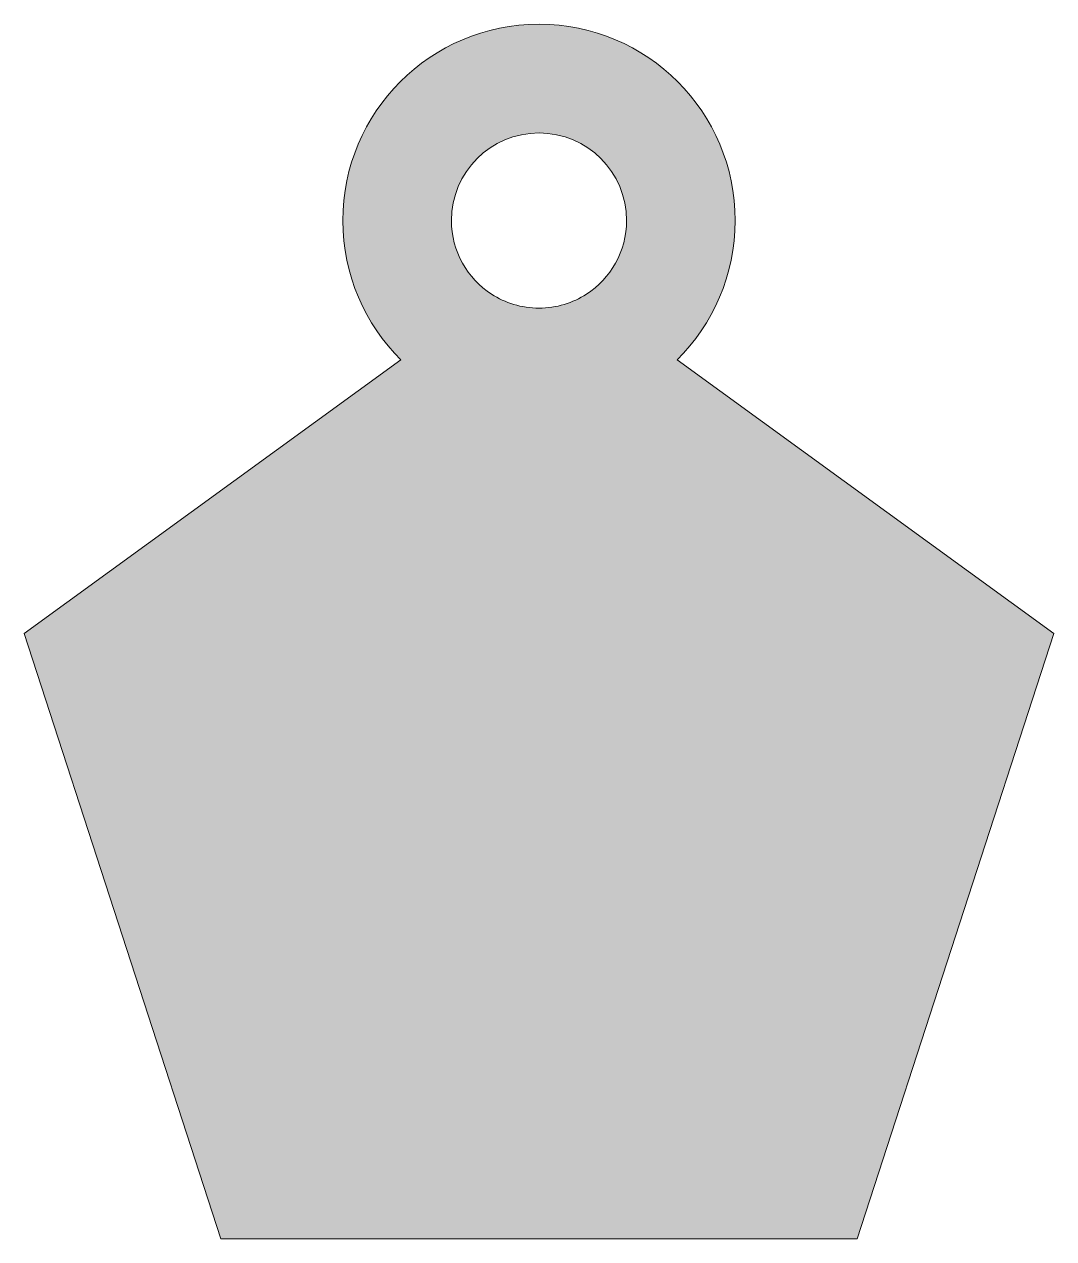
# Model space of a CAD drawing. Header units: inches. Extents: x 6.72 to 11.8, y -12.26 to -6.28.
import ezdxf

# ---------------------------------------------------------------- set-up
doc = ezdxf.new("R2010")
doc.units = ezdxf.units.IN
doc.header["$MEASUREMENT"] = 0
doc.layers.add('_U+0421_U+043B_U+043E_U+0439 1', color=7, linetype='Continuous')

msp = doc.modelspace()

# ---------------------------------------------------------------- hatches: boundary and pattern name
at = {"layer": '_U+0421_U+043B_U+043E_U+0439 1', "true_color": 0xffffff}
h = msp.add_hatch(color=7, dxfattribs=at)
h.dxf.hatch_style = 2
edge = h.paths.add_edge_path()
edge.add_spline(control_points=[(9.94, -7.9321), (10.1169, -7.7568), (10.2265, -7.5137), (10.2265, -7.245), (10.2265, -6.7108), (9.7934, -6.2778), (9.2593, -6.2778), (8.7251, -6.2778), (8.292, -6.7108), (8.292, -7.245), (8.292, -7.5137), (8.4016, -7.7568), (8.5785, -7.9321), (8.5785, -7.9321), (6.7218, -9.281), (6.7218, -9.281), (6.7218, -9.281), (7.6911, -12.2639), (7.6911, -12.2639), (7.6911, -12.2639), (10.8274, -12.2639), (10.8274, -12.2639), (10.8274, -12.2639), (11.7967, -9.281), (11.7967, -9.281), (11.7967, -9.281), (9.94, -7.9321), (9.94, -7.9321)], knot_values=[0, 0, 0, 0, 1, 1, 1, 2, 2, 2, 3, 3, 3, 4, 4, 4, 5, 5, 5, 6, 6, 6, 7, 7, 7, 8, 8, 8, 9, 9, 9, 9], degree=3, periodic=1)
edge = h.paths.add_edge_path()
edge.add_spline(control_points=[(8.8275, -7.245), (8.8275, -7.0066), (9.0209, -6.8133), (9.2593, -6.8133), (9.4976, -6.8133), (9.691, -7.0066), (9.691, -7.245), (9.691, -7.397), (9.6124, -7.5307), (9.4935, -7.6076), (9.426, -7.6514), (9.3456, -7.6767), (9.2593, -7.6767), (9.1729, -7.6767), (9.0926, -7.6514), (9.025, -7.6076), (8.9062, -7.5307), (8.8275, -7.397), (8.8275, -7.245)], knot_values=[0, 0, 0, 0, 1, 1, 1, 2, 2, 2, 3, 3, 3, 4, 4, 4, 5, 5, 5, 6, 6, 6, 6], degree=3, periodic=1)

# ---------------------------------------------------------------- linework, layer by layer
at = {"layer": '_U+0421_U+043B_U+043E_U+0439 1', "lineweight": 0}
for points, knots in [([(9.94, -7.9321), (10.1169, -7.7568), (10.2265, -7.5137), (10.2265, -7.245), (10.2265, -6.7108), (9.7934, -6.2778), (9.2593, -6.2778), (8.7251, -6.2778), (8.292, -6.7108), (8.292, -7.245), (8.292, -7.5137), (8.4016, -7.7568), (8.5785, -7.9321), (8.5785, -7.9321), (6.7218, -9.281), (6.7218, -9.281), (6.7218, -9.281), (7.6911, -12.2639), (7.6911, -12.2639), (7.6911, -12.2639), (10.8274, -12.2639), (10.8274, -12.2639), (10.8274, -12.2639), (11.7967, -9.281), (11.7967, -9.281), (11.7967, -9.281), (9.94, -7.9321), (9.94, -7.9321)], [0, 0, 0, 0, 1, 1, 1, 2, 2, 2, 3, 3, 3, 4, 4, 4, 5, 5, 5, 6, 6, 6, 7, 7, 7, 8, 8, 8, 9, 9, 9, 9]), ([(8.8275, -7.245), (8.8275, -7.0066), (9.0209, -6.8133), (9.2593, -6.8133), (9.4976, -6.8133), (9.691, -7.0066), (9.691, -7.245), (9.691, -7.397), (9.6124, -7.5307), (9.4935, -7.6076), (9.426, -7.6514), (9.3456, -7.6767), (9.2593, -7.6767), (9.1729, -7.6767), (9.0926, -7.6514), (9.025, -7.6076), (8.9062, -7.5307), (8.8275, -7.397), (8.8275, -7.245)], [0, 0, 0, 0, 1, 1, 1, 2, 2, 2, 3, 3, 3, 4, 4, 4, 5, 5, 5, 6, 6, 6, 6])]:
    msp.add_open_spline(points, degree=3, knots=knots, dxfattribs=at)

doc.saveas('drawing.dxf')
